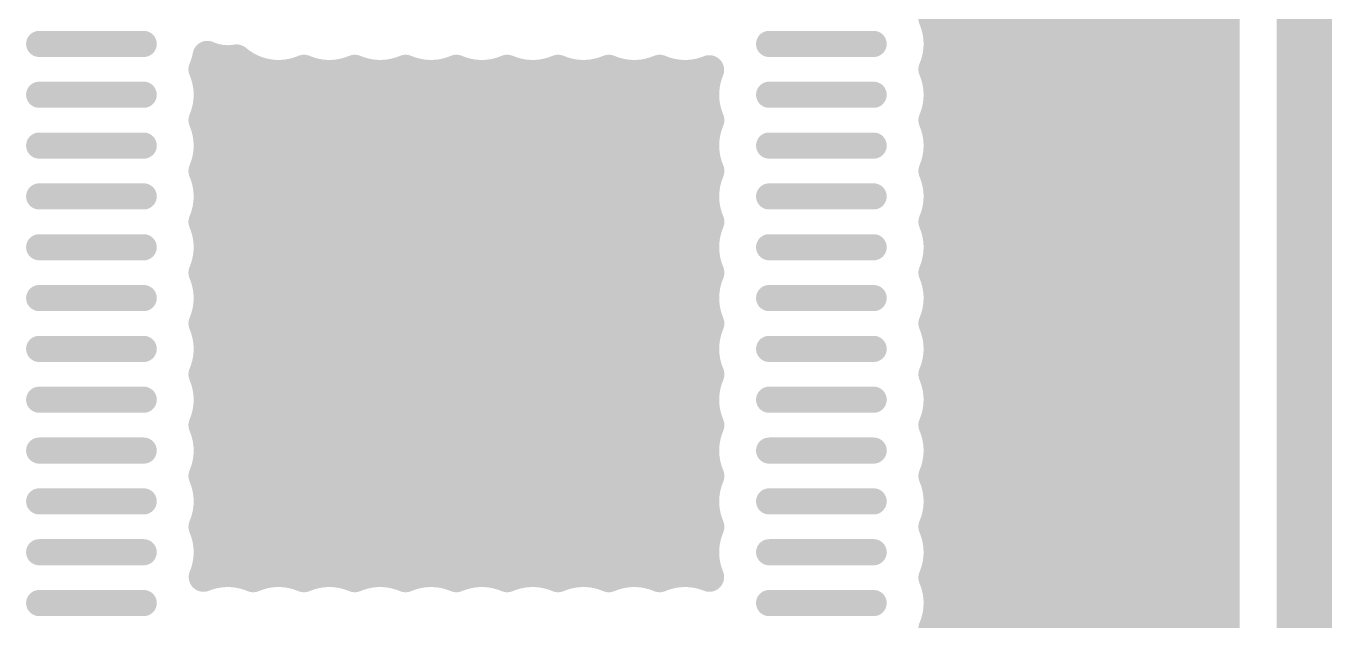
# Model space of a CAD drawing. Header units: inches. Extents: x 0 to 226, y 0 to 70.
# Drawn here: x 216.72 to 225.71, y 6.67 to 10.76 of the extents above; entities that cross this region are included whole.
import ezdxf

# ---------------------------------------------------------------- set-up
doc = ezdxf.new("R2010")
doc.units = ezdxf.units.IN
for name, color, linetype in [('Keep-Out Layer', 6, 'Continuous'), ('Multi-Layer', 9, 'Continuous'), ('Top Layer', 1, 'Continuous')]:
    doc.layers.add(name, color=color, linetype=linetype)

msp = doc.modelspace()

# ---------------------------------------------------------------- linework, layer by layer
at = {"layer": 'Keep-Out Layer'}
msp.add_lwpolyline([(225.5241, -0.0084, 0.381, 0.381, 0), (225.5241, 24.8217, 0.381, 0.381, 0)], format="xyseb", dxfattribs=at)
at = {"layer": 'Multi-Layer'}
for points in [[(218.3253, 9.9334, 0.2794, 0.2794, 1), (218.6047, 9.9334, 0.2794, 0.2794, 1)], [(220.7637, 9.9334, 0.2794, 0.2794, 1), (221.0431, 9.9334, 0.2794, 0.2794, 1)], [(219.5445, 8.7142, 0.2794, 0.2794, 1), (219.8239, 8.7142, 0.2794, 0.2794, 1)], [(218.3253, 7.495, 0.2794, 0.2794, 1), (218.6047, 7.495, 0.2794, 0.2794, 1)], [(220.7637, 7.495, 0.2794, 0.2794, 1), (221.0431, 7.495, 0.2794, 0.2794, 1)]]:
    msp.add_lwpolyline(points, format="xyseb", close=True, dxfattribs=at)
at = {"layer": 'Top Layer'}
for points in [[(223.9632, 0.5377, 0.2032, 0.2032, 0), (223.9632, 18.4981, 0.2032, 0.2032, 0)], [(224.1664, 0.5377, 0.2032, 0.2032, 0), (224.1664, 18.4981, 0.2032, 0.2032, 0)], [(224.3696, 0.5377, 0.2032, 0.2032, 0), (224.3696, 18.4981, 0.2032, 0.2032, 0)], [(224.5728, 0.5377, 0.2032, 0.2032, 0), (224.5728, 18.4981, 0.2032, 0.2032, 0)], [(224.776, 0.5377, 0.2032, 0.2032, 0), (224.776, 18.4981, 0.2032, 0.2032, 0)], [(224.978, 0.5377, 0.2032, 0.2032, 0), (224.978, 18.4981, 0.2032, 0.2032, 0)], [(223.1504, 0.5377, 0.2032, 0.2032, 0), (223.1504, 12.493, 0.2032, 0.2032, 0)], [(223.3536, 0.5377, 0.2032, 0.2032, 0), (223.3536, 12.493, 0.2032, 0.2032, 0)], [(223.5568, 0.5377, 0.2032, 0.2032, 0), (223.5568, 12.493, 0.2032, 0.2032, 0)], [(223.76, 0.5377, 0.2032, 0.2032, 0), (223.76, 12.493, 0.2032, 0.2032, 0)], [(223.0038, 10.9892, 0.2032, 0.2032, -0.101243), (222.968, 10.8142, 0.2032, 0.2032, 0)], [(222.968, 10.8142, 0.2032, 0.2032, -0.101243), (223.0038, 10.6392, 0.2032, 0.2032, 0)], [(217.5302, 10.6392, 0.18, 0.18, 0), (216.8102, 10.6392, 0.18, 0.18, 0)], [(221.8382, 10.6392, 0.18, 0.18, 0), (222.5582, 10.6392, 0.18, 0.18, 0)], [(223.0038, 10.6392, 0.2032, 0.2032, -0.101243), (222.968, 10.4642, 0.2032, 0.2032, 0)], [(223.0017, 10.6825, 0.2032, 0.2032, 0), (224.978, 10.6825, 0.2032, 0.2032, 0)], [(217.9685, 10.5589, 0.2032, 0.2032, -0.055703), (217.94, 10.4642, 0.2032, 0.2032, 0)], [(218.1696, 10.5342, 0.2032, 0.2032, -0.150573), (217.9685, 10.5589, 0.2032, 0.2032, 0)], [(218.0704, 6.9994, 0.2032, 0.2032, 0), (218.0704, 10.531, 0.2032, 0.2032, 0)], [(218.6342, 10.4631, 0.2032, 0.2032, -0.285141), (218.1696, 10.5342, 0.2032, 0.2032, 0)], [(217.94, 10.4642, 0.2032, 0.2032, -0.101243), (217.9758, 10.2892, 0.2032, 0.2032, 0)], [(217.9461, 10.4793, 0.2032, 0.2032, 0), (218.2503, 10.4793, 0.2032, 0.2032, 0)], [(218.2736, 6.9696, 0.2032, 0.2032, 0), (218.2736, 10.4677, 0.2032, 0.2032, 0)], [(218.4768, 7.0007, 0.2032, 0.2032, 0), (218.4768, 10.4276, 0.2032, 0.2032, 0)], [(218.9842, 10.4631, 0.2032, 0.2032, -0.204583), (218.6342, 10.4631, 0.2032, 0.2032, 0)], [(218.68, 6.9819, 0.2032, 0.2032, 0), (218.68, 10.4464, 0.2032, 0.2032, 0)], [(218.8832, 6.9949, 0.2032, 0.2032, 0), (218.8832, 10.4334, 0.2032, 0.2032, 0)], [(219.3342, 10.4631, 0.2032, 0.2032, -0.204583), (218.9842, 10.4631, 0.2032, 0.2032, 0)], [(219.0864, 6.9951, 0.2032, 0.2032, 0), (219.0864, 10.4332, 0.2032, 0.2032, 0)], [(219.2896, 6.9815, 0.2032, 0.2032, 0), (219.2896, 10.4468, 0.2032, 0.2032, 0)], [(219.6842, 10.4631, 0.2032, 0.2032, -0.204583), (219.3342, 10.4631, 0.2032, 0.2032, 0)], [(219.4928, 7.0008, 0.2032, 0.2032, 0), (219.4928, 10.4276, 0.2032, 0.2032, 0)], [(220.0342, 10.4631, 0.2032, 0.2032, -0.204583), (219.6842, 10.4631, 0.2032, 0.2032, 0)], [(219.696, 6.9701, 0.2032, 0.2032, 0), (219.696, 10.4582, 0.2032, 0.2032, 0)], [(219.8992, 6.9993, 0.2032, 0.2032, 0), (219.8992, 10.4291, 0.2032, 0.2032, 0)], [(220.3842, 10.4631, 0.2032, 0.2032, -0.204583), (220.0342, 10.4631, 0.2032, 0.2032, 0)], [(220.1024, 6.9881, 0.2032, 0.2032, 0), (220.1024, 10.4402, 0.2032, 0.2032, 0)], [(220.3056, 6.9905, 0.2032, 0.2032, 0), (220.3056, 10.4378, 0.2032, 0.2032, 0)], [(220.7342, 10.4631, 0.2032, 0.2032, -0.204583), (220.3842, 10.4631, 0.2032, 0.2032, 0)], [(220.5088, 6.9982, 0.2032, 0.2032, 0), (220.5088, 10.4301, 0.2032, 0.2032, 0)], [(220.712, 6.974, 0.2032, 0.2032, 0), (220.712, 10.4543, 0.2032, 0.2032, 0)], [(221.0842, 10.4631, 0.2032, 0.2032, -0.204583), (220.7342, 10.4631, 0.2032, 0.2032, 0)], [(220.9152, 7.001, 0.2032, 0.2032, 0), (220.9152, 10.4273, 0.2032, 0.2032, 0)], [(221.4266, 10.4599, 0.2032, 0.2032, -0.199779), (221.0842, 10.4631, 0.2032, 0.2032, 0)], [(221.1184, 6.9782, 0.2032, 0.2032, 0), (221.1184, 10.4501, 0.2032, 0.2032, 0)], [(221.3216, 6.9967, 0.2032, 0.2032, 0), (221.3216, 10.4316, 0.2032, 0.2032, 0)], [(221.4284, 10.1142, 0.2032, 0.2032, -0.201881), (221.4266, 10.4599, 0.2032, 0.2032, 0)], [(222.968, 10.4642, 0.2032, 0.2032, -0.101243), (223.0038, 10.2892, 0.2032, 0.2032, 0)], [(222.9741, 10.4793, 0.2032, 0.2032, 0), (224.978, 10.4793, 0.2032, 0.2032, 0)], [(217.5302, 10.2892, 0.18, 0.18, 0), (216.8102, 10.2892, 0.18, 0.18, 0)], [(217.9758, 10.2892, 0.2032, 0.2032, -0.101243), (217.94, 10.1142, 0.2032, 0.2032, 0)], [(217.9756, 10.2761, 0.2032, 0.2032, 0), (221.3928, 10.2761, 0.2032, 0.2032, 0)], [(221.8382, 10.2892, 0.18, 0.18, 0), (222.5582, 10.2892, 0.18, 0.18, 0)], [(223.0038, 10.2892, 0.2032, 0.2032, -0.101243), (222.968, 10.1142, 0.2032, 0.2032, 0)], [(223.0036, 10.2761, 0.2032, 0.2032, 0), (224.978, 10.2761, 0.2032, 0.2032, 0)], [(217.94, 10.1142, 0.2032, 0.2032, -0.101243), (217.9758, 9.9392, 0.2032, 0.2032, 0)], [(217.9553, 10.0729, 0.2032, 0.2032, 0), (221.4131, 10.0729, 0.2032, 0.2032, 0)], [(221.4284, 9.7642, 0.2032, 0.2032, -0.204583), (221.4284, 10.1142, 0.2032, 0.2032, 0)], [(222.968, 10.1142, 0.2032, 0.2032, -0.101243), (223.0038, 9.9392, 0.2032, 0.2032, 0)], [(222.9833, 10.0729, 0.2032, 0.2032, 0), (224.978, 10.0729, 0.2032, 0.2032, 0)], [(217.5302, 9.9392, 0.18, 0.18, 0), (216.8102, 9.9392, 0.18, 0.18, 0)], [(217.9758, 9.9392, 0.2032, 0.2032, -0.101243), (217.94, 9.7642, 0.2032, 0.2032, 0)], [(221.8382, 9.9392, 0.18, 0.18, 0), (222.5582, 9.9392, 0.18, 0.18, 0)], [(223.0038, 9.9392, 0.2032, 0.2032, -0.101243), (222.968, 9.7642, 0.2032, 0.2032, 0)], [(217.9704, 9.8697, 0.2032, 0.2032, 0), (221.3981, 9.8697, 0.2032, 0.2032, 0)], [(222.9984, 9.8697, 0.2032, 0.2032, 0), (224.978, 9.8697, 0.2032, 0.2032, 0)], [(217.94, 9.7642, 0.2032, 0.2032, -0.101243), (217.9758, 9.5892, 0.2032, 0.2032, 0)], [(221.4284, 9.4142, 0.2032, 0.2032, -0.204583), (221.4284, 9.7642, 0.2032, 0.2032, 0)], [(222.968, 9.7642, 0.2032, 0.2032, -0.101243), (223.0038, 9.5892, 0.2032, 0.2032, 0)], [(217.969, 9.6665, 0.2032, 0.2032, 0), (221.3994, 9.6665, 0.2032, 0.2032, 0)], [(222.997, 9.6665, 0.2032, 0.2032, 0), (224.978, 9.6665, 0.2032, 0.2032, 0)], [(217.5302, 9.5892, 0.18, 0.18, 0), (216.8102, 9.5892, 0.18, 0.18, 0)], [(217.9758, 9.5892, 0.2032, 0.2032, -0.101243), (217.94, 9.4142, 0.2032, 0.2032, 0)], [(221.8382, 9.5892, 0.18, 0.18, 0), (222.5582, 9.5892, 0.18, 0.18, 0)], [(223.0038, 9.5892, 0.2032, 0.2032, -0.101243), (222.968, 9.4142, 0.2032, 0.2032, 0)], [(217.9577, 9.4633, 0.2032, 0.2032, 0), (221.4108, 9.4633, 0.2032, 0.2032, 0)], [(222.9857, 9.4633, 0.2032, 0.2032, 0), (224.978, 9.4633, 0.2032, 0.2032, 0)], [(217.94, 9.4142, 0.2032, 0.2032, -0.101243), (217.9758, 9.2392, 0.2032, 0.2032, 0)], [(221.4284, 9.0642, 0.2032, 0.2032, -0.204583), (221.4284, 9.4142, 0.2032, 0.2032, 0)], [(222.968, 9.4142, 0.2032, 0.2032, -0.101243), (223.0038, 9.2392, 0.2032, 0.2032, 0)], [(217.9753, 9.2601, 0.2032, 0.2032, 0), (221.3931, 9.2601, 0.2032, 0.2032, 0)], [(223.0033, 9.2601, 0.2032, 0.2032, 0), (224.978, 9.2601, 0.2032, 0.2032, 0)], [(217.5302, 9.2392, 0.18, 0.18, 0), (216.8102, 9.2392, 0.18, 0.18, 0)], [(217.9758, 9.2392, 0.2032, 0.2032, -0.101243), (217.94, 9.0642, 0.2032, 0.2032, 0)], [(221.8382, 9.2392, 0.18, 0.18, 0), (222.5582, 9.2392, 0.18, 0.18, 0)], [(223.0038, 9.2392, 0.2032, 0.2032, -0.101243), (222.968, 9.0642, 0.2032, 0.2032, 0)], [(217.94, 9.0642, 0.2032, 0.2032, -0.101243), (217.9758, 8.8892, 0.2032, 0.2032, 0)], [(217.943, 9.0569, 0.2032, 0.2032, 0), (221.4254, 9.0569, 0.2032, 0.2032, 0)], [(221.4284, 8.7142, 0.2032, 0.2032, -0.204584), (221.4284, 9.0642, 0.2032, 0.2032, 0)], [(222.968, 9.0642, 0.2032, 0.2032, -0.101243), (223.0038, 8.8892, 0.2032, 0.2032, 0)], [(222.971, 9.0569, 0.2032, 0.2032, 0), (224.978, 9.0569, 0.2032, 0.2032, 0)], [(217.5302, 8.8892, 0.18, 0.18, 0), (216.8102, 8.8892, 0.18, 0.18, 0)], [(217.9758, 8.8892, 0.2032, 0.2032, -0.101244), (217.94, 8.7142, 0.2032, 0.2032, 0)], [(217.9744, 8.8537, 0.2032, 0.2032, 0), (221.394, 8.8537, 0.2032, 0.2032, 0)], [(221.8382, 8.8892, 0.18, 0.18, 0), (222.5582, 8.8892, 0.18, 0.18, 0)], [(223.0038, 8.8892, 0.2032, 0.2032, -0.101244), (222.968, 8.7142, 0.2032, 0.2032, 0)], [(223.0024, 8.8537, 0.2032, 0.2032, 0), (224.978, 8.8537, 0.2032, 0.2032, 0)], [(217.94, 8.7142, 0.2032, 0.2032, -0.101244), (217.9758, 8.5392, 0.2032, 0.2032, 0)], [(221.4284, 8.3642, 0.2032, 0.2032, -0.204584), (221.4284, 8.7142, 0.2032, 0.2032, 0)], [(222.968, 8.7142, 0.2032, 0.2032, -0.101244), (223.0038, 8.5392, 0.2032, 0.2032, 0)], [(217.9617, 8.6505, 0.2032, 0.2032, 0), (221.4067, 8.6505, 0.2032, 0.2032, 0)], [(222.9897, 8.6505, 0.2032, 0.2032, 0), (224.978, 8.6505, 0.2032, 0.2032, 0)], [(217.9758, 8.5392, 0.2032, 0.2032, -0.101243), (217.94, 8.3642, 0.2032, 0.2032, 0)], [(223.0038, 8.5392, 0.2032, 0.2032, -0.101243), (222.968, 8.3642, 0.2032, 0.2032, 0)], [(217.5302, 8.5392, 0.18, 0.18, 0), (216.8102, 8.5392, 0.18, 0.18, 0)], [(217.9662, 8.4473, 0.2032, 0.2032, 0), (221.4022, 8.4473, 0.2032, 0.2032, 0)], [(221.8382, 8.5392, 0.18, 0.18, 0), (222.5582, 8.5392, 0.18, 0.18, 0)], [(222.9942, 8.4473, 0.2032, 0.2032, 0), (224.978, 8.4473, 0.2032, 0.2032, 0)], [(217.94, 8.3642, 0.2032, 0.2032, -0.101243), (217.9758, 8.1892, 0.2032, 0.2032, 0)], [(221.4284, 8.0142, 0.2032, 0.2032, -0.204583), (221.4284, 8.3642, 0.2032, 0.2032, 0)], [(222.968, 8.3642, 0.2032, 0.2032, -0.101243), (223.0038, 8.1892, 0.2032, 0.2032, 0)], [(217.5302, 8.1892, 0.18, 0.18, 0), (216.8102, 8.1892, 0.18, 0.18, 0)], [(217.9758, 8.1892, 0.2032, 0.2032, -0.101243), (217.94, 8.0142, 0.2032, 0.2032, 0)], [(217.9724, 8.2441, 0.2032, 0.2032, 0), (221.396, 8.2441, 0.2032, 0.2032, 0)], [(221.8382, 8.1892, 0.18, 0.18, 0), (222.5582, 8.1892, 0.18, 0.18, 0)], [(223.0038, 8.1892, 0.2032, 0.2032, -0.101243), (222.968, 8.0142, 0.2032, 0.2032, 0)], [(223.0004, 8.2441, 0.2032, 0.2032, 0), (224.978, 8.2441, 0.2032, 0.2032, 0)], [(217.94, 8.0142, 0.2032, 0.2032, -0.101243), (217.9758, 7.8392, 0.2032, 0.2032, 0)], [(217.9504, 8.0409, 0.2032, 0.2032, 0), (221.418, 8.0409, 0.2032, 0.2032, 0)], [(221.4284, 7.6642, 0.2032, 0.2032, -0.204583), (221.4284, 8.0142, 0.2032, 0.2032, 0)], [(222.968, 8.0142, 0.2032, 0.2032, -0.101243), (223.0038, 7.8392, 0.2032, 0.2032, 0)], [(222.9784, 8.0409, 0.2032, 0.2032, 0), (224.978, 8.0409, 0.2032, 0.2032, 0)], [(217.5302, 7.8392, 0.18, 0.18, 0), (216.8102, 7.8392, 0.18, 0.18, 0)], [(217.9758, 7.8392, 0.2032, 0.2032, -0.101243), (217.94, 7.6642, 0.2032, 0.2032, 0)], [(217.9758, 7.8377, 0.2032, 0.2032, 0), (221.3926, 7.8377, 0.2032, 0.2032, 0)], [(221.8382, 7.8392, 0.18, 0.18, 0), (222.5582, 7.8392, 0.18, 0.18, 0)], [(223.0038, 7.8392, 0.2032, 0.2032, -0.101243), (222.968, 7.6642, 0.2032, 0.2032, 0)], [(223.0038, 7.8377, 0.2032, 0.2032, 0), (224.978, 7.8377, 0.2032, 0.2032, 0)], [(217.94, 7.6642, 0.2032, 0.2032, -0.101243), (217.9758, 7.4892, 0.2032, 0.2032, 0)], [(217.9514, 7.6345, 0.2032, 0.2032, 0), (221.417, 7.6345, 0.2032, 0.2032, 0)], [(221.4284, 7.3142, 0.2032, 0.2032, -0.204583), (221.4284, 7.6642, 0.2032, 0.2032, 0)], [(222.968, 7.6642, 0.2032, 0.2032, -0.101243), (223.0038, 7.4892, 0.2032, 0.2032, 0)], [(222.9794, 7.6345, 0.2032, 0.2032, 0), (224.978, 7.6345, 0.2032, 0.2032, 0)], [(217.5302, 7.4892, 0.18, 0.18, 0), (216.8102, 7.4892, 0.18, 0.18, 0)], [(217.9758, 7.4892, 0.2032, 0.2032, -0.101243), (217.94, 7.3142, 0.2032, 0.2032, 0)], [(221.8382, 7.4892, 0.18, 0.18, 0), (222.5582, 7.4892, 0.18, 0.18, 0)], [(223.0038, 7.4892, 0.2032, 0.2032, -0.101243), (222.968, 7.3142, 0.2032, 0.2032, 0)], [(217.972, 7.4313, 0.2032, 0.2032, 0), (221.3964, 7.4313, 0.2032, 0.2032, 0)], [(223, 7.4313, 0.2032, 0.2032, 0), (224.978, 7.4313, 0.2032, 0.2032, 0)], [(217.94, 7.3142, 0.2032, 0.2032, -0.101243), (217.9758, 7.1392, 0.2032, 0.2032, 0)], [(221.4266, 6.9684, 0.2032, 0.2032, -0.201886), (221.4284, 7.3142, 0.2032, 0.2032, 0)], [(222.968, 7.3142, 0.2032, 0.2032, -0.101243), (223.0038, 7.1392, 0.2032, 0.2032, 0)], [(217.9668, 7.2281, 0.2032, 0.2032, 0), (221.4016, 7.2281, 0.2032, 0.2032, 0)], [(222.9948, 7.2281, 0.2032, 0.2032, 0), (224.978, 7.2281, 0.2032, 0.2032, 0)], [(217.5302, 7.1392, 0.18, 0.18, 0), (216.8102, 7.1392, 0.18, 0.18, 0)], [(217.9758, 7.1392, 0.2032, 0.2032, -0.098629), (217.9418, 6.9684, 0.2032, 0.2032, 0)], [(221.8382, 7.1392, 0.18, 0.18, 0), (222.5582, 7.1392, 0.18, 0.18, 0)], [(223.0038, 7.1392, 0.2032, 0.2032, -0.101243), (222.968, 6.9642, 0.2032, 0.2032, 0)], [(217.9609, 7.0249, 0.2032, 0.2032, 0), (221.4075, 7.0249, 0.2032, 0.2032, 0)], [(222.9889, 7.0249, 0.2032, 0.2032, 0), (224.978, 7.0249, 0.2032, 0.2032, 0)], [(217.9418, 6.9684, 0.2032, 0.2032, -0.199787), (218.2842, 6.9653, 0.2032, 0.2032, 0)], [(218.2842, 6.9653, 0.2032, 0.2032, -0.204583), (218.6342, 6.9653, 0.2032, 0.2032, 0)], [(218.6342, 6.9653, 0.2032, 0.2032, -0.204583), (218.9842, 6.9653, 0.2032, 0.2032, 0)], [(218.9842, 6.9653, 0.2032, 0.2032, -0.204583), (219.3342, 6.9653, 0.2032, 0.2032, 0)], [(219.3342, 6.9653, 0.2032, 0.2032, -0.204583), (219.6842, 6.9653, 0.2032, 0.2032, 0)], [(219.6842, 6.9653, 0.2032, 0.2032, -0.204583), (220.0342, 6.9653, 0.2032, 0.2032, 0)], [(220.0342, 6.9653, 0.2032, 0.2032, -0.204583), (220.3842, 6.9653, 0.2032, 0.2032, 0)], [(220.3842, 6.9653, 0.2032, 0.2032, -0.204583), (220.7342, 6.9653, 0.2032, 0.2032, 0)], [(220.7342, 6.9653, 0.2032, 0.2032, -0.204583), (221.0842, 6.9653, 0.2032, 0.2032, 0)], [(221.0842, 6.9653, 0.2032, 0.2032, -0.199782), (221.4266, 6.9684, 0.2032, 0.2032, 0)], [(222.968, 6.9642, 0.2032, 0.2032, -0.101243), (223.0038, 6.7892, 0.2032, 0.2032, 0)], [(217.5302, 6.7892, 0.18, 0.18, 0), (216.8102, 6.7892, 0.18, 0.18, 0)], [(221.8382, 6.7892, 0.18, 0.18, 0), (222.5582, 6.7892, 0.18, 0.18, 0)], [(223.0038, 6.7892, 0.2032, 0.2032, -0.101243), (222.968, 6.6142, 0.2032, 0.2032, 0)], [(223.0026, 6.8217, 0.2032, 0.2032, 0), (224.978, 6.8217, 0.2032, 0.2032, 0)], [(222.968, 6.6142, 0.2032, 0.2032, -0.101243), (223.0038, 6.4392, 0.2032, 0.2032, 0)], [(222.9698, 6.6185, 0.2032, 0.2032, 0), (224.978, 6.6185, 0.2032, 0.2032, 0)]]:
    msp.add_lwpolyline(points, format="xyseb", dxfattribs=at)
for points in [[(224.2599, 10.8058, 0.3048, 0.3048, 1), (224.5647, 10.8058, 0.3048, 0.3048, 1)], [(222.9172, 10.8142, 0.1016, 0.1016, 1), (223.0188, 10.8142, 0.1016, 0.1016, 1)], [(222.9172, 10.8142, 0.1016, 0.1016, 1), (223.0188, 10.8142, 0.1016, 0.1016, 1)], [(216.7652, 10.6392, 0.09, 0.09, 1), (216.8552, 10.6392, 0.09, 0.09, 1)], [(217.4852, 10.6392, 0.09, 0.09, 1), (217.5752, 10.6392, 0.09, 0.09, 1)], [(221.7932, 10.6392, 0.09, 0.09, 1), (221.8832, 10.6392, 0.09, 0.09, 1)], [(222.5132, 10.6392, 0.09, 0.09, 1), (222.6032, 10.6392, 0.09, 0.09, 1)], [(222.9509, 10.6825, 0.1016, 0.1016, 1), (223.0525, 10.6825, 0.1016, 0.1016, 1)], [(222.953, 10.6392, 0.1016, 0.1016, 1), (223.0546, 10.6392, 0.1016, 0.1016, 1)], [(222.953, 10.6392, 0.1016, 0.1016, 1), (223.0546, 10.6392, 0.1016, 0.1016, 1)], [(224.9272, 10.6825, 0.1016, 0.1016, 1), (225.0288, 10.6825, 0.1016, 0.1016, 1)], [(217.9177, 10.5589, 0.1016, 0.1016, 1), (218.0193, 10.5589, 0.1016, 0.1016, 1)], [(217.9177, 10.5589, 0.1016, 0.1016, 1), (218.0193, 10.5589, 0.1016, 0.1016, 1)], [(218.0196, 10.531, 0.1016, 0.1016, 1), (218.1212, 10.531, 0.1016, 0.1016, 1)], [(218.1188, 10.5342, 0.1016, 0.1016, 1), (218.2204, 10.5342, 0.1016, 0.1016, 1)], [(218.1188, 10.5342, 0.1016, 0.1016, 1), (218.2204, 10.5342, 0.1016, 0.1016, 1)], [(217.8892, 10.4642, 0.1016, 0.1016, 1), (217.9908, 10.4642, 0.1016, 0.1016, 1)], [(217.8892, 10.4642, 0.1016, 0.1016, 1), (217.9908, 10.4642, 0.1016, 0.1016, 1)], [(217.8953, 10.4793, 0.1016, 0.1016, 1), (217.9969, 10.4793, 0.1016, 0.1016, 1)], [(218.1995, 10.4793, 0.1016, 0.1016, 1), (218.3011, 10.4793, 0.1016, 0.1016, 1)], [(218.2228, 10.4677, 0.1016, 0.1016, 1), (218.3244, 10.4677, 0.1016, 0.1016, 1)], [(218.426, 10.4276, 0.1016, 0.1016, 1), (218.5276, 10.4276, 0.1016, 0.1016, 1)], [(218.5834, 10.4631, 0.1016, 0.1016, 1), (218.685, 10.4631, 0.1016, 0.1016, 1)], [(218.5834, 10.4631, 0.1016, 0.1016, 1), (218.685, 10.4631, 0.1016, 0.1016, 1)], [(218.6292, 10.4464, 0.1016, 0.1016, 1), (218.7308, 10.4464, 0.1016, 0.1016, 1)], [(218.8324, 10.4334, 0.1016, 0.1016, 1), (218.934, 10.4334, 0.1016, 0.1016, 1)], [(218.9334, 10.4631, 0.1016, 0.1016, 1), (219.035, 10.4631, 0.1016, 0.1016, 1)], [(218.9334, 10.4631, 0.1016, 0.1016, 1), (219.035, 10.4631, 0.1016, 0.1016, 1)], [(219.0356, 10.4332, 0.1016, 0.1016, 1), (219.1372, 10.4332, 0.1016, 0.1016, 1)], [(219.2388, 10.4468, 0.1016, 0.1016, 1), (219.3404, 10.4468, 0.1016, 0.1016, 1)], [(219.2834, 10.4631, 0.1016, 0.1016, 1), (219.385, 10.4631, 0.1016, 0.1016, 1)], [(219.2834, 10.4631, 0.1016, 0.1016, 1), (219.385, 10.4631, 0.1016, 0.1016, 1)], [(219.442, 10.4276, 0.1016, 0.1016, 1), (219.5436, 10.4276, 0.1016, 0.1016, 1)], [(219.6334, 10.4631, 0.1016, 0.1016, 1), (219.735, 10.4631, 0.1016, 0.1016, 1)], [(219.6334, 10.4631, 0.1016, 0.1016, 1), (219.735, 10.4631, 0.1016, 0.1016, 1)], [(219.6452, 10.4582, 0.1016, 0.1016, 1), (219.7468, 10.4582, 0.1016, 0.1016, 1)], [(219.8484, 10.4291, 0.1016, 0.1016, 1), (219.95, 10.4291, 0.1016, 0.1016, 1)], [(219.9834, 10.4631, 0.1016, 0.1016, 1), (220.085, 10.4631, 0.1016, 0.1016, 1)], [(219.9834, 10.4631, 0.1016, 0.1016, 1), (220.085, 10.4631, 0.1016, 0.1016, 1)], [(220.0516, 10.4402, 0.1016, 0.1016, 1), (220.1532, 10.4402, 0.1016, 0.1016, 1)], [(220.2548, 10.4378, 0.1016, 0.1016, 1), (220.3564, 10.4378, 0.1016, 0.1016, 1)], [(220.3334, 10.4631, 0.1016, 0.1016, 1), (220.435, 10.4631, 0.1016, 0.1016, 1)], [(220.3334, 10.4631, 0.1016, 0.1016, 1), (220.435, 10.4631, 0.1016, 0.1016, 1)], [(220.458, 10.4301, 0.1016, 0.1016, 1), (220.5596, 10.4301, 0.1016, 0.1016, 1)], [(220.6612, 10.4543, 0.1016, 0.1016, 1), (220.7628, 10.4543, 0.1016, 0.1016, 1)], [(220.6834, 10.4631, 0.1016, 0.1016, 1), (220.785, 10.4631, 0.1016, 0.1016, 1)], [(220.6834, 10.4631, 0.1016, 0.1016, 1), (220.785, 10.4631, 0.1016, 0.1016, 1)], [(220.8644, 10.4273, 0.1016, 0.1016, 1), (220.966, 10.4273, 0.1016, 0.1016, 1)], [(221.0334, 10.4631, 0.1016, 0.1016, 1), (221.135, 10.4631, 0.1016, 0.1016, 1)], [(221.0334, 10.4631, 0.1016, 0.1016, 1), (221.135, 10.4631, 0.1016, 0.1016, 1)], [(221.0676, 10.4501, 0.1016, 0.1016, 1), (221.1692, 10.4501, 0.1016, 0.1016, 1)], [(221.2708, 10.4316, 0.1016, 0.1016, 1), (221.3724, 10.4316, 0.1016, 0.1016, 1)], [(221.3758, 10.4599, 0.1016, 0.1016, 1), (221.4774, 10.4599, 0.1016, 0.1016, 1)], [(221.3758, 10.4599, 0.1016, 0.1016, 1), (221.4774, 10.4599, 0.1016, 0.1016, 1)], [(222.9172, 10.4642, 0.1016, 0.1016, 1), (223.0188, 10.4642, 0.1016, 0.1016, 1)], [(222.9172, 10.4642, 0.1016, 0.1016, 1), (223.0188, 10.4642, 0.1016, 0.1016, 1)], [(222.9233, 10.4793, 0.1016, 0.1016, 1), (223.0249, 10.4793, 0.1016, 0.1016, 1)], [(223.2988, 10.2871, 0.3048, 0.3048, 1), (223.6036, 10.2871, 0.3048, 0.3048, 1)], [(224.9272, 10.4793, 0.1016, 0.1016, 1), (225.0288, 10.4793, 0.1016, 0.1016, 1)], [(216.7652, 10.2892, 0.09, 0.09, 1), (216.8552, 10.2892, 0.09, 0.09, 1)], [(217.4852, 10.2892, 0.09, 0.09, 1), (217.5752, 10.2892, 0.09, 0.09, 1)], [(217.9248, 10.2761, 0.1016, 0.1016, 1), (218.0264, 10.2761, 0.1016, 0.1016, 1)], [(217.925, 10.2892, 0.1016, 0.1016, 1), (218.0266, 10.2892, 0.1016, 0.1016, 1)], [(217.925, 10.2892, 0.1016, 0.1016, 1), (218.0266, 10.2892, 0.1016, 0.1016, 1)], [(221.342, 10.2761, 0.1016, 0.1016, 1), (221.4436, 10.2761, 0.1016, 0.1016, 1)], [(221.7932, 10.2892, 0.09, 0.09, 1), (221.8832, 10.2892, 0.09, 0.09, 1)], [(222.5132, 10.2892, 0.09, 0.09, 1), (222.6032, 10.2892, 0.09, 0.09, 1)], [(222.9528, 10.2761, 0.1016, 0.1016, 1), (223.0544, 10.2761, 0.1016, 0.1016, 1)], [(222.953, 10.2892, 0.1016, 0.1016, 1), (223.0546, 10.2892, 0.1016, 0.1016, 1)], [(222.953, 10.2892, 0.1016, 0.1016, 1), (223.0546, 10.2892, 0.1016, 0.1016, 1)], [(224.9272, 10.2761, 0.1016, 0.1016, 1), (225.0288, 10.2761, 0.1016, 0.1016, 1)], [(217.8892, 10.1142, 0.1016, 0.1016, 1), (217.9908, 10.1142, 0.1016, 0.1016, 1)], [(217.8892, 10.1142, 0.1016, 0.1016, 1), (217.9908, 10.1142, 0.1016, 0.1016, 1)], [(217.9045, 10.0729, 0.1016, 0.1016, 1), (218.0061, 10.0729, 0.1016, 0.1016, 1)], [(218.3253, 9.9334, 0.2794, 0.2794, 1), (218.6047, 9.9334, 0.2794, 0.2794, 1)], [(219.5318, 9.9334, 0.3048, 0.3048, 1), (219.8366, 9.9334, 0.3048, 0.3048, 1)], [(220.7637, 9.9334, 0.2794, 0.2794, 1), (221.0431, 9.9334, 0.2794, 0.2794, 1)], [(221.3623, 10.0729, 0.1016, 0.1016, 1), (221.4639, 10.0729, 0.1016, 0.1016, 1)], [(221.3776, 10.1142, 0.1016, 0.1016, 1), (221.4792, 10.1142, 0.1016, 0.1016, 1)], [(221.3776, 10.1142, 0.1016, 0.1016, 1), (221.4792, 10.1142, 0.1016, 0.1016, 1)], [(222.9172, 10.1142, 0.1016, 0.1016, 1), (223.0188, 10.1142, 0.1016, 0.1016, 1)], [(222.9172, 10.1142, 0.1016, 0.1016, 1), (223.0188, 10.1142, 0.1016, 0.1016, 1)], [(222.9325, 10.0729, 0.1016, 0.1016, 1), (223.0341, 10.0729, 0.1016, 0.1016, 1)], [(224.9272, 10.0729, 0.1016, 0.1016, 1), (225.0288, 10.0729, 0.1016, 0.1016, 1)], [(216.7652, 9.9392, 0.09, 0.09, 1), (216.8552, 9.9392, 0.09, 0.09, 1)], [(217.4852, 9.9392, 0.09, 0.09, 1), (217.5752, 9.9392, 0.09, 0.09, 1)], [(217.925, 9.9392, 0.1016, 0.1016, 1), (218.0266, 9.9392, 0.1016, 0.1016, 1)], [(217.925, 9.9392, 0.1016, 0.1016, 1), (218.0266, 9.9392, 0.1016, 0.1016, 1)], [(221.7932, 9.9392, 0.09, 0.09, 1), (221.8832, 9.9392, 0.09, 0.09, 1)], [(222.5132, 9.9392, 0.09, 0.09, 1), (222.6032, 9.9392, 0.09, 0.09, 1)], [(222.953, 9.9392, 0.1016, 0.1016, 1), (223.0546, 9.9392, 0.1016, 0.1016, 1)], [(222.953, 9.9392, 0.1016, 0.1016, 1), (223.0546, 9.9392, 0.1016, 0.1016, 1)], [(217.9196, 9.8697, 0.1016, 0.1016, 1), (218.0212, 9.8697, 0.1016, 0.1016, 1)], [(221.3473, 9.8697, 0.1016, 0.1016, 1), (221.4489, 9.8697, 0.1016, 0.1016, 1)], [(222.9476, 9.8697, 0.1016, 0.1016, 1), (223.0492, 9.8697, 0.1016, 0.1016, 1)], [(224.9272, 9.8697, 0.1016, 0.1016, 1), (225.0288, 9.8697, 0.1016, 0.1016, 1)], [(217.8892, 9.7642, 0.1016, 0.1016, 1), (217.9908, 9.7642, 0.1016, 0.1016, 1)], [(217.8892, 9.7642, 0.1016, 0.1016, 1), (217.9908, 9.7642, 0.1016, 0.1016, 1)], [(221.3776, 9.7642, 0.1016, 0.1016, 1), (221.4792, 9.7642, 0.1016, 0.1016, 1)], [(221.3776, 9.7642, 0.1016, 0.1016, 1), (221.4792, 9.7642, 0.1016, 0.1016, 1)], [(222.9172, 9.7642, 0.1016, 0.1016, 1), (223.0188, 9.7642, 0.1016, 0.1016, 1)], [(222.9172, 9.7642, 0.1016, 0.1016, 1), (223.0188, 9.7642, 0.1016, 0.1016, 1)], [(217.9182, 9.6665, 0.1016, 0.1016, 1), (218.0198, 9.6665, 0.1016, 0.1016, 1)], [(221.3486, 9.6665, 0.1016, 0.1016, 1), (221.4502, 9.6665, 0.1016, 0.1016, 1)], [(222.9462, 9.6665, 0.1016, 0.1016, 1), (223.0478, 9.6665, 0.1016, 0.1016, 1)], [(224.9272, 9.6665, 0.1016, 0.1016, 1), (225.0288, 9.6665, 0.1016, 0.1016, 1)], [(216.7652, 9.5892, 0.09, 0.09, 1), (216.8552, 9.5892, 0.09, 0.09, 1)], [(217.4852, 9.5892, 0.09, 0.09, 1), (217.5752, 9.5892, 0.09, 0.09, 1)], [(217.925, 9.5892, 0.1016, 0.1016, 1), (218.0266, 9.5892, 0.1016, 0.1016, 1)], [(217.925, 9.5892, 0.1016, 0.1016, 1), (218.0266, 9.5892, 0.1016, 0.1016, 1)], [(220.2058, 9.3591, 0.3048, 0.3048, 1), (220.5106, 9.3591, 0.3048, 0.3048, 1)], [(221.7932, 9.5892, 0.09, 0.09, 1), (221.8832, 9.5892, 0.09, 0.09, 1)], [(222.5132, 9.5892, 0.09, 0.09, 1), (222.6032, 9.5892, 0.09, 0.09, 1)], [(222.953, 9.5892, 0.1016, 0.1016, 1), (223.0546, 9.5892, 0.1016, 0.1016, 1)], [(222.953, 9.5892, 0.1016, 0.1016, 1), (223.0546, 9.5892, 0.1016, 0.1016, 1)], [(217.9069, 9.4633, 0.1016, 0.1016, 1), (218.0085, 9.4633, 0.1016, 0.1016, 1)], [(221.36, 9.4633, 0.1016, 0.1016, 1), (221.4616, 9.4633, 0.1016, 0.1016, 1)], [(222.9349, 9.4633, 0.1016, 0.1016, 1), (223.0365, 9.4633, 0.1016, 0.1016, 1)], [(224.9272, 9.4633, 0.1016, 0.1016, 1), (225.0288, 9.4633, 0.1016, 0.1016, 1)], [(217.8892, 9.4142, 0.1016, 0.1016, 1), (217.9908, 9.4142, 0.1016, 0.1016, 1)], [(217.8892, 9.4142, 0.1016, 0.1016, 1), (217.9908, 9.4142, 0.1016, 0.1016, 1)], [(218.804, 9.2237, 0.3048, 0.3048, 1), (219.1088, 9.2237, 0.3048, 0.3048, 1)], [(221.3776, 9.4142, 0.1016, 0.1016, 1), (221.4792, 9.4142, 0.1016, 0.1016, 1)], [(221.3776, 9.4142, 0.1016, 0.1016, 1), (221.4792, 9.4142, 0.1016, 0.1016, 1)], [(222.9172, 9.4142, 0.1016, 0.1016, 1), (223.0188, 9.4142, 0.1016, 0.1016, 1)], [(222.9172, 9.4142, 0.1016, 0.1016, 1), (223.0188, 9.4142, 0.1016, 0.1016, 1)], [(217.9245, 9.2601, 0.1016, 0.1016, 1), (218.0261, 9.2601, 0.1016, 0.1016, 1)], [(221.3423, 9.2601, 0.1016, 0.1016, 1), (221.4439, 9.2601, 0.1016, 0.1016, 1)], [(222.9525, 9.2601, 0.1016, 0.1016, 1), (223.0541, 9.2601, 0.1016, 0.1016, 1)], [(224.9272, 9.2601, 0.1016, 0.1016, 1), (225.0288, 9.2601, 0.1016, 0.1016, 1)], [(216.7652, 9.2392, 0.09, 0.09, 1), (216.8552, 9.2392, 0.09, 0.09, 1)], [(217.4852, 9.2392, 0.09, 0.09, 1), (217.5752, 9.2392, 0.09, 0.09, 1)], [(217.925, 9.2392, 0.1016, 0.1016, 1), (218.0266, 9.2392, 0.1016, 0.1016, 1)], [(217.925, 9.2392, 0.1016, 0.1016, 1), (218.0266, 9.2392, 0.1016, 0.1016, 1)], [(221.7932, 9.2392, 0.09, 0.09, 1), (221.8832, 9.2392, 0.09, 0.09, 1)], [(222.5132, 9.2392, 0.09, 0.09, 1), (222.6032, 9.2392, 0.09, 0.09, 1)], [(222.953, 9.2392, 0.1016, 0.1016, 1), (223.0546, 9.2392, 0.1016, 0.1016, 1)], [(222.953, 9.2392, 0.1016, 0.1016, 1), (223.0546, 9.2392, 0.1016, 0.1016, 1)], [(217.8892, 9.0642, 0.1016, 0.1016, 1), (217.9908, 9.0642, 0.1016, 0.1016, 1)], [(217.8892, 9.0642, 0.1016, 0.1016, 1), (217.9908, 9.0642, 0.1016, 0.1016, 1)], [(217.8922, 9.0569, 0.1016, 0.1016, 1), (217.9938, 9.0569, 0.1016, 0.1016, 1)], [(221.3746, 9.0569, 0.1016, 0.1016, 1), (221.4762, 9.0569, 0.1016, 0.1016, 1)], [(221.3776, 9.0642, 0.1016, 0.1016, 1), (221.4792, 9.0642, 0.1016, 0.1016, 1)], [(221.3776, 9.0642, 0.1016, 0.1016, 1), (221.4792, 9.0642, 0.1016, 0.1016, 1)], [(222.9172, 9.0642, 0.1016, 0.1016, 1), (223.0188, 9.0642, 0.1016, 0.1016, 1)], [(222.9172, 9.0642, 0.1016, 0.1016, 1), (223.0188, 9.0642, 0.1016, 0.1016, 1)], [(222.9202, 9.0569, 0.1016, 0.1016, 1), (223.0218, 9.0569, 0.1016, 0.1016, 1)], [(223.3222, 8.8136, 0.3048, 0.3048, 1), (223.627, 8.8136, 0.3048, 0.3048, 1)], [(224.9272, 9.0569, 0.1016, 0.1016, 1), (225.0288, 9.0569, 0.1016, 0.1016, 1)], [(218.3126, 8.7142, 0.3048, 0.3048, 1), (218.6174, 8.7142, 0.3048, 0.3048, 1)], [(220.751, 8.7142, 0.3048, 0.3048, 1), (221.0558, 8.7142, 0.3048, 0.3048, 1)], [(216.7652, 8.8892, 0.09, 0.09, 1), (216.8552, 8.8892, 0.09, 0.09, 1)], [(217.4852, 8.8892, 0.09, 0.09, 1), (217.5752, 8.8892, 0.09, 0.09, 1)], [(217.9236, 8.8537, 0.1016, 0.1016, 1), (218.0252, 8.8537, 0.1016, 0.1016, 1)], [(217.925, 8.8892, 0.1016, 0.1016, 1), (218.0266, 8.8892, 0.1016, 0.1016, 1)], [(217.925, 8.8892, 0.1016, 0.1016, 1), (218.0266, 8.8892, 0.1016, 0.1016, 1)], [(219.5445, 8.7142, 0.2794, 0.2794, 1), (219.8239, 8.7142, 0.2794, 0.2794, 1)], [(221.3432, 8.8537, 0.1016, 0.1016, 1), (221.4448, 8.8537, 0.1016, 0.1016, 1)], [(221.7932, 8.8892, 0.09, 0.09, 1), (221.8832, 8.8892, 0.09, 0.09, 1)], [(222.5132, 8.8892, 0.09, 0.09, 1), (222.6032, 8.8892, 0.09, 0.09, 1)], [(222.9516, 8.8537, 0.1016, 0.1016, 1), (223.0532, 8.8537, 0.1016, 0.1016, 1)], [(222.953, 8.8892, 0.1016, 0.1016, 1), (223.0546, 8.8892, 0.1016, 0.1016, 1)], [(222.953, 8.8892, 0.1016, 0.1016, 1), (223.0546, 8.8892, 0.1016, 0.1016, 1)], [(224.9272, 8.8537, 0.1016, 0.1016, 1), (225.0288, 8.8537, 0.1016, 0.1016, 1)], [(217.8892, 8.7142, 0.1016, 0.1016, 1), (217.9908, 8.7142, 0.1016, 0.1016, 1)], [(217.8892, 8.7142, 0.1016, 0.1016, 1), (217.9908, 8.7142, 0.1016, 0.1016, 1)], [(221.3776, 8.7142, 0.1016, 0.1016, 1), (221.4792, 8.7142, 0.1016, 0.1016, 1)], [(221.3776, 8.7142, 0.1016, 0.1016, 1), (221.4792, 8.7142, 0.1016, 0.1016, 1)], [(222.9172, 8.7142, 0.1016, 0.1016, 1), (223.0188, 8.7142, 0.1016, 0.1016, 1)], [(222.9172, 8.7142, 0.1016, 0.1016, 1), (223.0188, 8.7142, 0.1016, 0.1016, 1)], [(217.9109, 8.6505, 0.1016, 0.1016, 1), (218.0125, 8.6505, 0.1016, 0.1016, 1)], [(221.3559, 8.6505, 0.1016, 0.1016, 1), (221.4575, 8.6505, 0.1016, 0.1016, 1)], [(222.9389, 8.6505, 0.1016, 0.1016, 1), (223.0405, 8.6505, 0.1016, 0.1016, 1)], [(224.9272, 8.6505, 0.1016, 0.1016, 1), (225.0288, 8.6505, 0.1016, 0.1016, 1)], [(217.925, 8.5392, 0.1016, 0.1016, 1), (218.0266, 8.5392, 0.1016, 0.1016, 1)], [(217.925, 8.5392, 0.1016, 0.1016, 1), (218.0266, 8.5392, 0.1016, 0.1016, 1)], [(222.953, 8.5392, 0.1016, 0.1016, 1), (223.0546, 8.5392, 0.1016, 0.1016, 1)], [(222.953, 8.5392, 0.1016, 0.1016, 1), (223.0546, 8.5392, 0.1016, 0.1016, 1)], [(216.7652, 8.5392, 0.09, 0.09, 1), (216.8552, 8.5392, 0.09, 0.09, 1)], [(217.4852, 8.5392, 0.09, 0.09, 1), (217.5752, 8.5392, 0.09, 0.09, 1)], [(217.9154, 8.4473, 0.1016, 0.1016, 1), (218.017, 8.4473, 0.1016, 0.1016, 1)], [(221.3514, 8.4473, 0.1016, 0.1016, 1), (221.453, 8.4473, 0.1016, 0.1016, 1)], [(221.7932, 8.5392, 0.09, 0.09, 1), (221.8832, 8.5392, 0.09, 0.09, 1)], [(222.5132, 8.5392, 0.09, 0.09, 1), (222.6032, 8.5392, 0.09, 0.09, 1)], [(222.9434, 8.4473, 0.1016, 0.1016, 1), (223.045, 8.4473, 0.1016, 0.1016, 1)], [(224.9272, 8.4473, 0.1016, 0.1016, 1), (225.0288, 8.4473, 0.1016, 0.1016, 1)], [(217.8892, 8.3642, 0.1016, 0.1016, 1), (217.9908, 8.3642, 0.1016, 0.1016, 1)], [(217.8892, 8.3642, 0.1016, 0.1016, 1), (217.9908, 8.3642, 0.1016, 0.1016, 1)], [(221.3776, 8.3642, 0.1016, 0.1016, 1), (221.4792, 8.3642, 0.1016, 0.1016, 1)], [(221.3776, 8.3642, 0.1016, 0.1016, 1), (221.4792, 8.3642, 0.1016, 0.1016, 1)], [(222.9172, 8.3642, 0.1016, 0.1016, 1), (223.0188, 8.3642, 0.1016, 0.1016, 1)], [(222.9172, 8.3642, 0.1016, 0.1016, 1), (223.0188, 8.3642, 0.1016, 0.1016, 1)], [(218.8292, 8.0698, 0.3048, 0.3048, 1), (219.134, 8.0698, 0.3048, 0.3048, 1)], [(220.1924, 8.0936, 0.3048, 0.3048, 1), (220.4972, 8.0936, 0.3048, 0.3048, 1)], [(216.7652, 8.1892, 0.09, 0.09, 1), (216.8552, 8.1892, 0.09, 0.09, 1)], [(217.4852, 8.1892, 0.09, 0.09, 1), (217.5752, 8.1892, 0.09, 0.09, 1)], [(217.9216, 8.2441, 0.1016, 0.1016, 1), (218.0232, 8.2441, 0.1016, 0.1016, 1)], [(217.925, 8.1892, 0.1016, 0.1016, 1), (218.0266, 8.1892, 0.1016, 0.1016, 1)], [(217.925, 8.1892, 0.1016, 0.1016, 1), (218.0266, 8.1892, 0.1016, 0.1016, 1)], [(221.3452, 8.2441, 0.1016, 0.1016, 1), (221.4468, 8.2441, 0.1016, 0.1016, 1)], [(221.7932, 8.1892, 0.09, 0.09, 1), (221.8832, 8.1892, 0.09, 0.09, 1)], [(222.5132, 8.1892, 0.09, 0.09, 1), (222.6032, 8.1892, 0.09, 0.09, 1)], [(222.9496, 8.2441, 0.1016, 0.1016, 1), (223.0512, 8.2441, 0.1016, 0.1016, 1)], [(222.953, 8.1892, 0.1016, 0.1016, 1), (223.0546, 8.1892, 0.1016, 0.1016, 1)], [(222.953, 8.1892, 0.1016, 0.1016, 1), (223.0546, 8.1892, 0.1016, 0.1016, 1)], [(224.9272, 8.2441, 0.1016, 0.1016, 1), (225.0288, 8.2441, 0.1016, 0.1016, 1)], [(217.8892, 8.0142, 0.1016, 0.1016, 1), (217.9908, 8.0142, 0.1016, 0.1016, 1)], [(217.8892, 8.0142, 0.1016, 0.1016, 1), (217.9908, 8.0142, 0.1016, 0.1016, 1)], [(217.8996, 8.0409, 0.1016, 0.1016, 1), (218.0012, 8.0409, 0.1016, 0.1016, 1)], [(221.3672, 8.0409, 0.1016, 0.1016, 1), (221.4688, 8.0409, 0.1016, 0.1016, 1)], [(221.3776, 8.0142, 0.1016, 0.1016, 1), (221.4792, 8.0142, 0.1016, 0.1016, 1)], [(221.3776, 8.0142, 0.1016, 0.1016, 1), (221.4792, 8.0142, 0.1016, 0.1016, 1)], [(222.9172, 8.0142, 0.1016, 0.1016, 1), (223.0188, 8.0142, 0.1016, 0.1016, 1)], [(222.9172, 8.0142, 0.1016, 0.1016, 1), (223.0188, 8.0142, 0.1016, 0.1016, 1)], [(222.9276, 8.0409, 0.1016, 0.1016, 1), (223.0292, 8.0409, 0.1016, 0.1016, 1)], [(223.3222, 7.8069, 0.3048, 0.3048, 1), (223.627, 7.8069, 0.3048, 0.3048, 1)], [(224.9272, 8.0409, 0.1016, 0.1016, 1), (225.0288, 8.0409, 0.1016, 0.1016, 1)], [(216.7652, 7.8392, 0.09, 0.09, 1), (216.8552, 7.8392, 0.09, 0.09, 1)], [(217.4852, 7.8392, 0.09, 0.09, 1), (217.5752, 7.8392, 0.09, 0.09, 1)], [(217.925, 7.8392, 0.1016, 0.1016, 1), (218.0266, 7.8392, 0.1016, 0.1016, 1)], [(217.925, 7.8392, 0.1016, 0.1016, 1), (218.0266, 7.8392, 0.1016, 0.1016, 1)], [(217.925, 7.8377, 0.1016, 0.1016, 1), (218.0266, 7.8377, 0.1016, 0.1016, 1)], [(221.3418, 7.8377, 0.1016, 0.1016, 1), (221.4434, 7.8377, 0.1016, 0.1016, 1)], [(221.7932, 7.8392, 0.09, 0.09, 1), (221.8832, 7.8392, 0.09, 0.09, 1)], [(222.5132, 7.8392, 0.09, 0.09, 1), (222.6032, 7.8392, 0.09, 0.09, 1)], [(222.953, 7.8392, 0.1016, 0.1016, 1), (223.0546, 7.8392, 0.1016, 0.1016, 1)], [(222.953, 7.8392, 0.1016, 0.1016, 1), (223.0546, 7.8392, 0.1016, 0.1016, 1)], [(222.953, 7.8377, 0.1016, 0.1016, 1), (223.0546, 7.8377, 0.1016, 0.1016, 1)], [(224.9272, 7.8377, 0.1016, 0.1016, 1), (225.0288, 7.8377, 0.1016, 0.1016, 1)], [(217.8892, 7.6642, 0.1016, 0.1016, 1), (217.9908, 7.6642, 0.1016, 0.1016, 1)], [(217.8892, 7.6642, 0.1016, 0.1016, 1), (217.9908, 7.6642, 0.1016, 0.1016, 1)], [(217.9006, 7.6345, 0.1016, 0.1016, 1), (218.0022, 7.6345, 0.1016, 0.1016, 1)], [(218.3253, 7.495, 0.2794, 0.2794, 1), (218.6047, 7.495, 0.2794, 0.2794, 1)], [(219.5318, 7.495, 0.3048, 0.3048, 1), (219.8366, 7.495, 0.3048, 0.3048, 1)], [(220.7637, 7.495, 0.2794, 0.2794, 1), (221.0431, 7.495, 0.2794, 0.2794, 1)], [(221.3662, 7.6345, 0.1016, 0.1016, 1), (221.4678, 7.6345, 0.1016, 0.1016, 1)], [(221.3776, 7.6642, 0.1016, 0.1016, 1), (221.4792, 7.6642, 0.1016, 0.1016, 1)], [(221.3776, 7.6642, 0.1016, 0.1016, 1), (221.4792, 7.6642, 0.1016, 0.1016, 1)], [(222.9172, 7.6642, 0.1016, 0.1016, 1), (223.0188, 7.6642, 0.1016, 0.1016, 1)], [(222.9172, 7.6642, 0.1016, 0.1016, 1), (223.0188, 7.6642, 0.1016, 0.1016, 1)], [(222.9286, 7.6345, 0.1016, 0.1016, 1), (223.0302, 7.6345, 0.1016, 0.1016, 1)], [(224.9272, 7.6345, 0.1016, 0.1016, 1), (225.0288, 7.6345, 0.1016, 0.1016, 1)], [(216.7652, 7.4892, 0.09, 0.09, 1), (216.8552, 7.4892, 0.09, 0.09, 1)], [(217.4852, 7.4892, 0.09, 0.09, 1), (217.5752, 7.4892, 0.09, 0.09, 1)], [(217.925, 7.4892, 0.1016, 0.1016, 1), (218.0266, 7.4892, 0.1016, 0.1016, 1)], [(217.925, 7.4892, 0.1016, 0.1016, 1), (218.0266, 7.4892, 0.1016, 0.1016, 1)], [(221.7932, 7.4892, 0.09, 0.09, 1), (221.8832, 7.4892, 0.09, 0.09, 1)], [(222.5132, 7.4892, 0.09, 0.09, 1), (222.6032, 7.4892, 0.09, 0.09, 1)], [(222.953, 7.4892, 0.1016, 0.1016, 1), (223.0546, 7.4892, 0.1016, 0.1016, 1)], [(222.953, 7.4892, 0.1016, 0.1016, 1), (223.0546, 7.4892, 0.1016, 0.1016, 1)], [(217.9212, 7.4313, 0.1016, 0.1016, 1), (218.0228, 7.4313, 0.1016, 0.1016, 1)], [(221.3456, 7.4313, 0.1016, 0.1016, 1), (221.4472, 7.4313, 0.1016, 0.1016, 1)], [(222.9492, 7.4313, 0.1016, 0.1016, 1), (223.0508, 7.4313, 0.1016, 0.1016, 1)], [(224.9272, 7.4313, 0.1016, 0.1016, 1), (225.0288, 7.4313, 0.1016, 0.1016, 1)], [(217.8892, 7.3142, 0.1016, 0.1016, 1), (217.9908, 7.3142, 0.1016, 0.1016, 1)], [(217.8892, 7.3142, 0.1016, 0.1016, 1), (217.9908, 7.3142, 0.1016, 0.1016, 1)], [(221.3776, 7.3142, 0.1016, 0.1016, 1), (221.4792, 7.3142, 0.1016, 0.1016, 1)], [(221.3776, 7.3142, 0.1016, 0.1016, 1), (221.4792, 7.3142, 0.1016, 0.1016, 1)], [(222.9172, 7.3142, 0.1016, 0.1016, 1), (223.0188, 7.3142, 0.1016, 0.1016, 1)], [(222.9172, 7.3142, 0.1016, 0.1016, 1), (223.0188, 7.3142, 0.1016, 0.1016, 1)], [(217.916, 7.2281, 0.1016, 0.1016, 1), (218.0176, 7.2281, 0.1016, 0.1016, 1)], [(221.3508, 7.2281, 0.1016, 0.1016, 1), (221.4524, 7.2281, 0.1016, 0.1016, 1)], [(222.944, 7.2281, 0.1016, 0.1016, 1), (223.0456, 7.2281, 0.1016, 0.1016, 1)], [(224.9272, 7.2281, 0.1016, 0.1016, 1), (225.0288, 7.2281, 0.1016, 0.1016, 1)], [(216.7652, 7.1392, 0.09, 0.09, 1), (216.8552, 7.1392, 0.09, 0.09, 1)], [(217.4852, 7.1392, 0.09, 0.09, 1), (217.5752, 7.1392, 0.09, 0.09, 1)], [(217.925, 7.1392, 0.1016, 0.1016, 1), (218.0266, 7.1392, 0.1016, 0.1016, 1)], [(217.925, 7.1392, 0.1016, 0.1016, 1), (218.0266, 7.1392, 0.1016, 0.1016, 1)], [(221.7932, 7.1392, 0.09, 0.09, 1), (221.8832, 7.1392, 0.09, 0.09, 1)], [(222.5132, 7.1392, 0.09, 0.09, 1), (222.6032, 7.1392, 0.09, 0.09, 1)], [(222.953, 7.1392, 0.1016, 0.1016, 1), (223.0546, 7.1392, 0.1016, 0.1016, 1)], [(222.953, 7.1392, 0.1016, 0.1016, 1), (223.0546, 7.1392, 0.1016, 0.1016, 1)], [(217.9101, 7.0249, 0.1016, 0.1016, 1), (218.0117, 7.0249, 0.1016, 0.1016, 1)], [(221.3567, 7.0249, 0.1016, 0.1016, 1), (221.4583, 7.0249, 0.1016, 0.1016, 1)], [(222.9381, 7.0249, 0.1016, 0.1016, 1), (223.0397, 7.0249, 0.1016, 0.1016, 1)], [(224.9272, 7.0249, 0.1016, 0.1016, 1), (225.0288, 7.0249, 0.1016, 0.1016, 1)], [(217.891, 6.9684, 0.1016, 0.1016, 1), (217.9926, 6.9684, 0.1016, 0.1016, 1)], [(217.891, 6.9684, 0.1016, 0.1016, 1), (217.9926, 6.9684, 0.1016, 0.1016, 1)], [(218.0196, 6.9994, 0.1016, 0.1016, 1), (218.1212, 6.9994, 0.1016, 0.1016, 1)], [(218.2228, 6.9696, 0.1016, 0.1016, 1), (218.3244, 6.9696, 0.1016, 0.1016, 1)], [(218.2334, 6.9653, 0.1016, 0.1016, 1), (218.335, 6.9653, 0.1016, 0.1016, 1)], [(218.2334, 6.9653, 0.1016, 0.1016, 1), (218.335, 6.9653, 0.1016, 0.1016, 1)], [(218.426, 7.0007, 0.1016, 0.1016, 1), (218.5276, 7.0007, 0.1016, 0.1016, 1)], [(218.5834, 6.9653, 0.1016, 0.1016, 1), (218.685, 6.9653, 0.1016, 0.1016, 1)], [(218.5834, 6.9653, 0.1016, 0.1016, 1), (218.685, 6.9653, 0.1016, 0.1016, 1)], [(218.6292, 6.9819, 0.1016, 0.1016, 1), (218.7308, 6.9819, 0.1016, 0.1016, 1)], [(218.8324, 6.9949, 0.1016, 0.1016, 1), (218.934, 6.9949, 0.1016, 0.1016, 1)], [(218.9334, 6.9653, 0.1016, 0.1016, 1), (219.035, 6.9653, 0.1016, 0.1016, 1)], [(218.9334, 6.9653, 0.1016, 0.1016, 1), (219.035, 6.9653, 0.1016, 0.1016, 1)], [(219.0356, 6.9951, 0.1016, 0.1016, 1), (219.1372, 6.9951, 0.1016, 0.1016, 1)], [(219.2388, 6.9815, 0.1016, 0.1016, 1), (219.3404, 6.9815, 0.1016, 0.1016, 1)], [(219.2834, 6.9653, 0.1016, 0.1016, 1), (219.385, 6.9653, 0.1016, 0.1016, 1)], [(219.2834, 6.9653, 0.1016, 0.1016, 1), (219.385, 6.9653, 0.1016, 0.1016, 1)], [(219.442, 7.0008, 0.1016, 0.1016, 1), (219.5436, 7.0008, 0.1016, 0.1016, 1)], [(219.6334, 6.9653, 0.1016, 0.1016, 1), (219.735, 6.9653, 0.1016, 0.1016, 1)], [(219.6334, 6.9653, 0.1016, 0.1016, 1), (219.735, 6.9653, 0.1016, 0.1016, 1)], [(219.6452, 6.9701, 0.1016, 0.1016, 1), (219.7468, 6.9701, 0.1016, 0.1016, 1)], [(219.8484, 6.9993, 0.1016, 0.1016, 1), (219.95, 6.9993, 0.1016, 0.1016, 1)], [(219.9834, 6.9653, 0.1016, 0.1016, 1), (220.085, 6.9653, 0.1016, 0.1016, 1)], [(219.9834, 6.9653, 0.1016, 0.1016, 1), (220.085, 6.9653, 0.1016, 0.1016, 1)], [(220.0516, 6.9881, 0.1016, 0.1016, 1), (220.1532, 6.9881, 0.1016, 0.1016, 1)], [(220.2548, 6.9905, 0.1016, 0.1016, 1), (220.3564, 6.9905, 0.1016, 0.1016, 1)], [(220.3334, 6.9653, 0.1016, 0.1016, 1), (220.435, 6.9653, 0.1016, 0.1016, 1)], [(220.3334, 6.9653, 0.1016, 0.1016, 1), (220.435, 6.9653, 0.1016, 0.1016, 1)], [(220.458, 6.9982, 0.1016, 0.1016, 1), (220.5596, 6.9982, 0.1016, 0.1016, 1)], [(220.6612, 6.974, 0.1016, 0.1016, 1), (220.7628, 6.974, 0.1016, 0.1016, 1)], [(220.6834, 6.9653, 0.1016, 0.1016, 1), (220.785, 6.9653, 0.1016, 0.1016, 1)], [(220.6834, 6.9653, 0.1016, 0.1016, 1), (220.785, 6.9653, 0.1016, 0.1016, 1)], [(220.8644, 7.001, 0.1016, 0.1016, 1), (220.966, 7.001, 0.1016, 0.1016, 1)], [(221.0334, 6.9653, 0.1016, 0.1016, 1), (221.135, 6.9653, 0.1016, 0.1016, 1)], [(221.0334, 6.9653, 0.1016, 0.1016, 1), (221.135, 6.9653, 0.1016, 0.1016, 1)], [(221.0676, 6.9782, 0.1016, 0.1016, 1), (221.1692, 6.9782, 0.1016, 0.1016, 1)], [(221.2708, 6.9967, 0.1016, 0.1016, 1), (221.3724, 6.9967, 0.1016, 0.1016, 1)], [(221.3758, 6.9684, 0.1016, 0.1016, 1), (221.4774, 6.9684, 0.1016, 0.1016, 1)], [(221.3758, 6.9684, 0.1016, 0.1016, 1), (221.4774, 6.9684, 0.1016, 0.1016, 1)], [(222.9172, 6.9642, 0.1016, 0.1016, 1), (223.0188, 6.9642, 0.1016, 0.1016, 1)], [(222.9172, 6.9642, 0.1016, 0.1016, 1), (223.0188, 6.9642, 0.1016, 0.1016, 1)], [(223.3222, 6.8002, 0.3048, 0.3048, 1), (223.627, 6.8002, 0.3048, 0.3048, 1)], [(216.7652, 6.7892, 0.09, 0.09, 1), (216.8552, 6.7892, 0.09, 0.09, 1)], [(217.4852, 6.7892, 0.09, 0.09, 1), (217.5752, 6.7892, 0.09, 0.09, 1)], [(221.7932, 6.7892, 0.09, 0.09, 1), (221.8832, 6.7892, 0.09, 0.09, 1)], [(222.5132, 6.7892, 0.09, 0.09, 1), (222.6032, 6.7892, 0.09, 0.09, 1)], [(222.9518, 6.8217, 0.1016, 0.1016, 1), (223.0534, 6.8217, 0.1016, 0.1016, 1)], [(222.953, 6.7892, 0.1016, 0.1016, 1), (223.0546, 6.7892, 0.1016, 0.1016, 1)], [(222.953, 6.7892, 0.1016, 0.1016, 1), (223.0546, 6.7892, 0.1016, 0.1016, 1)], [(224.9272, 6.8217, 0.1016, 0.1016, 1), (225.0288, 6.8217, 0.1016, 0.1016, 1)], [(222.9172, 6.6142, 0.1016, 0.1016, 1), (223.0188, 6.6142, 0.1016, 0.1016, 1)], [(222.9172, 6.6142, 0.1016, 0.1016, 1), (223.0188, 6.6142, 0.1016, 0.1016, 1)], [(222.919, 6.6185, 0.1016, 0.1016, 1), (223.0206, 6.6185, 0.1016, 0.1016, 1)], [(224.0704, 6.4096, 0.3048, 0.3048, 1), (224.3752, 6.4096, 0.3048, 0.3048, 1)], [(224.9272, 6.6185, 0.1016, 0.1016, 1), (225.0288, 6.6185, 0.1016, 0.1016, 1)]]:
    msp.add_lwpolyline(points, format="xyseb", close=True, dxfattribs=at)
for points in [[(218.0845, 10.3205), (218.0845, 8.9235), (219.4815, 10.3205), (219.4815, 8.9235)], [(219.8875, 10.3205), (219.8875, 8.9235), (221.2845, 10.3205), (221.2845, 8.9235)], [(218.0845, 8.5175), (218.0845, 7.1205), (219.4815, 8.5175), (219.4815, 7.1205)], [(219.8875, 8.5175), (219.8875, 7.1205), (221.2845, 8.5175), (221.2845, 7.1205)]]:
    msp.add_solid(points, dxfattribs=at)

doc.saveas('drawing.dxf')
